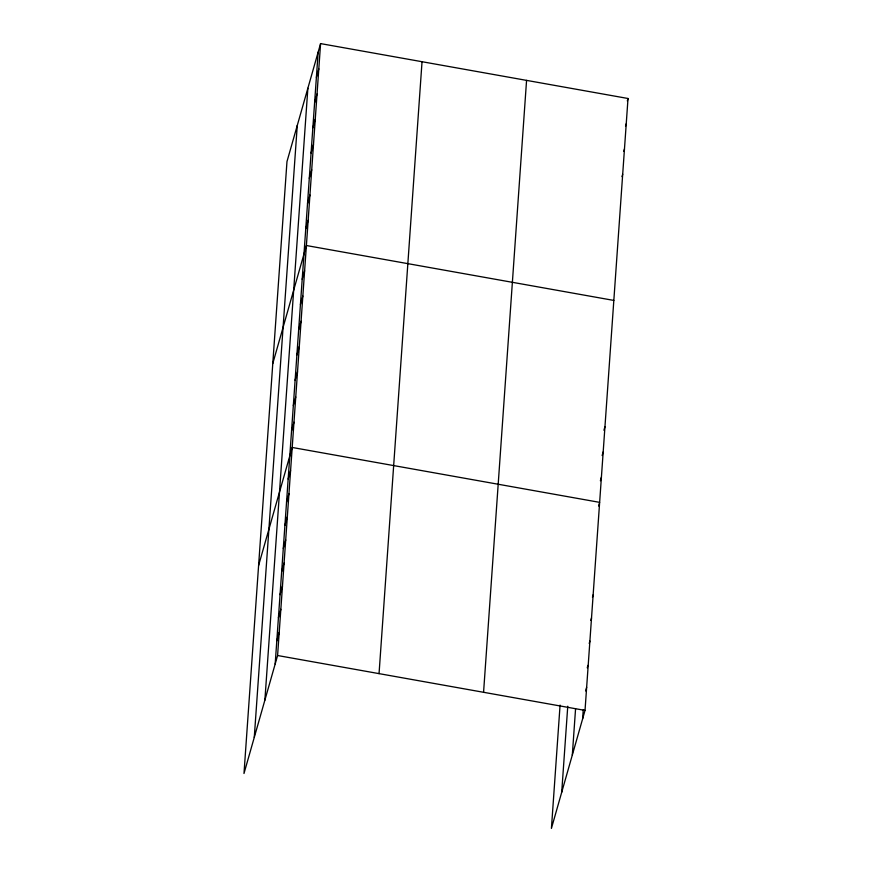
<?xml version="1.0" encoding="UTF-8"?>
<svg xmlns="http://www.w3.org/2000/svg" width="872" height="872" viewBox="0 0 872 872"><rect width="100%" height="100%" fill="white"/><g stroke="black" fill="none" stroke-linecap="round" stroke-linejoin="round"><path stroke-width="1.31" d="M254.275 737.374L297.265 125.459M264.881 700.151L307.87 88.236M275.171 664.028L318.16 52.113M320.58 43.6L286.975 161.593L243.986 773.508L277.59 655.515L320.58 43.6L628.014 98.492L585.025 710.408L551.42 828.4L560.075 705.11M379.048 673.631L422.037 61.716M483.568 692.303L526.568 80.377M561.71 792.277L567.759 706.222M572.315 755.054L575.564 708.816M582.605 718.92L583.237 709.928M316.383 77.346L318.814 68.844M314.618 102.591L317.037 94.078M312.841 127.835L315.261 119.322M311.064 153.08L313.484 144.567M309.288 178.313L311.718 169.811M307.522 203.558L309.942 195.045M305.745 228.802L308.165 220.289M272.783 363.526L306.399 245.533L613.834 300.426M302.203 279.28L304.622 270.778M300.426 304.524L302.846 296.011M298.649 329.769L301.08 321.256M296.883 355.013L299.303 346.5M295.107 380.247L297.526 371.745M293.33 405.491L295.75 396.978M291.553 430.735L293.984 422.222M258.603 565.448L292.207 447.467L599.642 502.359M288.163 479.088L290.583 470.586M286.539 502.207L288.959 493.705M284.915 525.326L287.335 516.813M283.291 548.444L285.711 539.932M281.667 571.563L284.087 563.05M280.043 594.671L282.463 586.169M278.419 617.79L280.839 609.288M276.795 640.909L279.214 632.396M627.328 100.923L628.014 98.492M625.551 126.168L626.249 123.737M623.774 151.412L624.472 148.981M622.009 176.645L622.695 174.215M603.925 430.278L604.961 426.637M602.149 455.522L603.195 451.881M600.383 480.766L601.418 477.115M598.606 506.011L599.293 503.58M592.459 597.255L593.145 594.824M590.835 620.374L591.521 617.943M589.21 643.492L589.897 641.062M587.238 667.821L587.924 665.391M585.613 690.94L586.649 687.299M277.59 655.515L585.025 710.408"/></g></svg>
